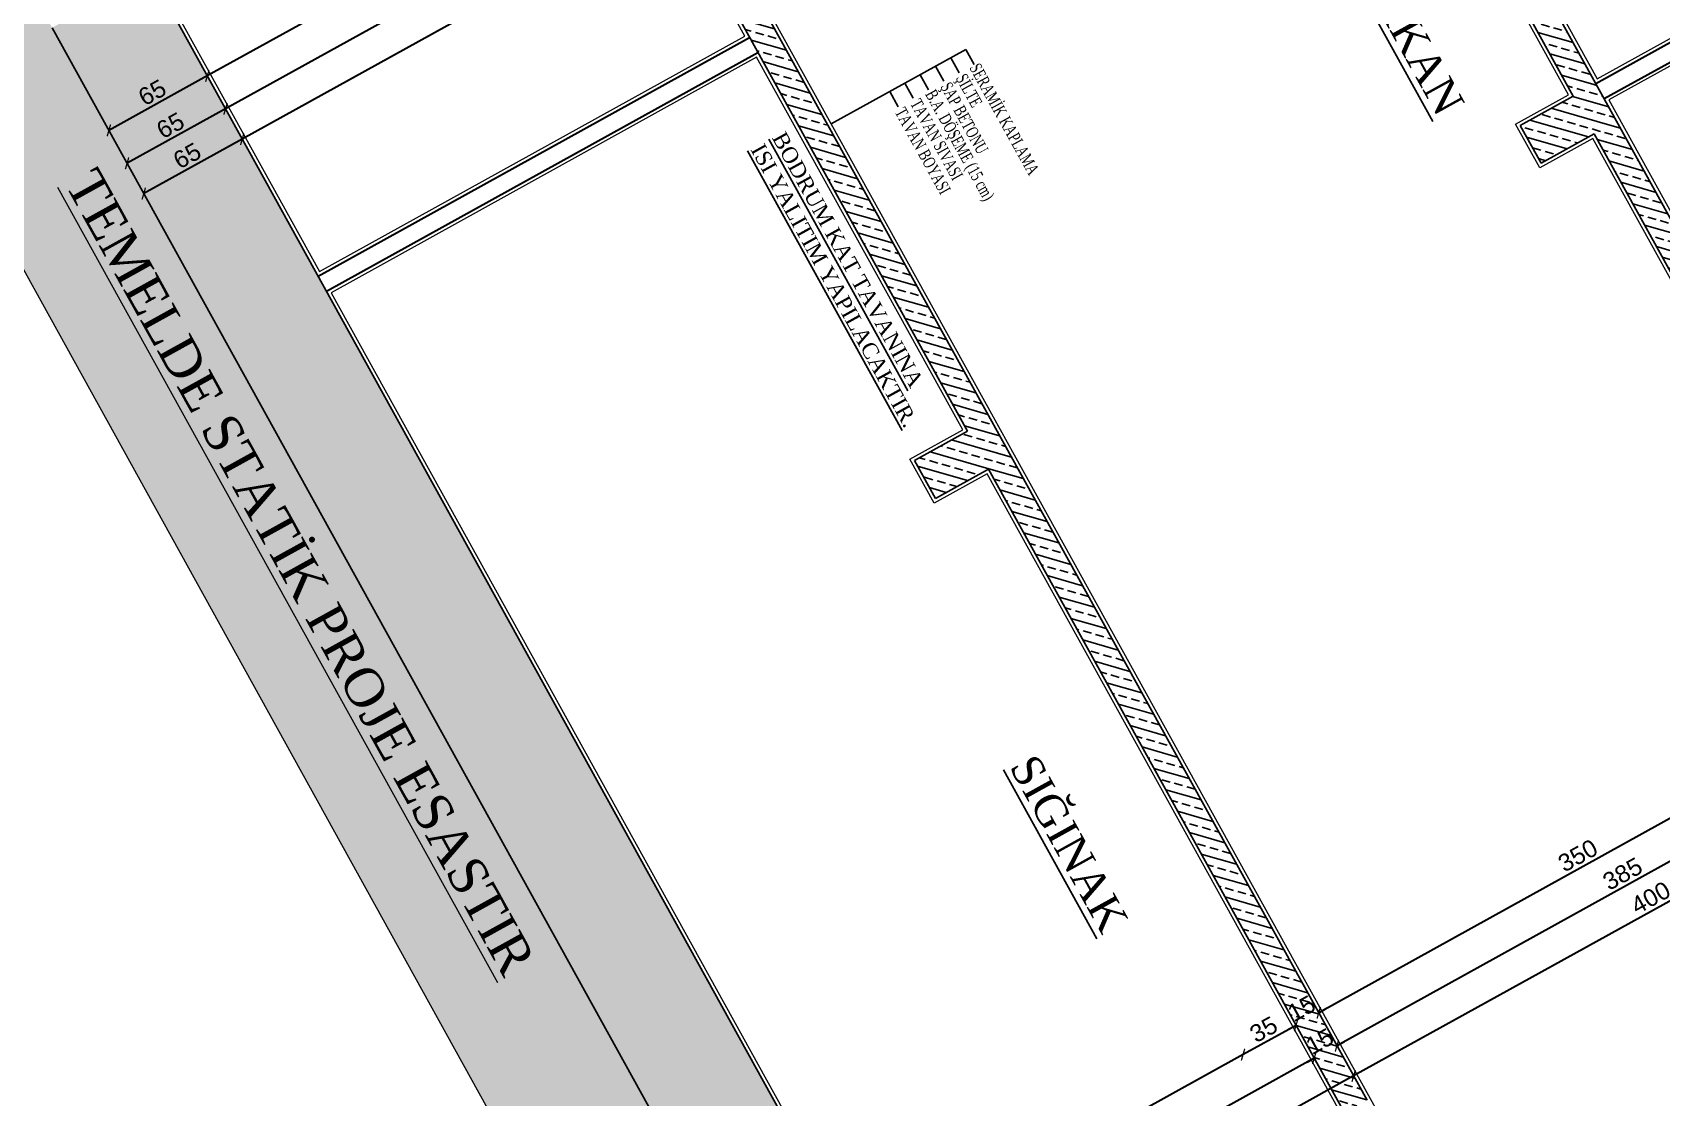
# Model space of a CAD drawing. Header units: millimetres. Extents: x 2232 to 85269, y -3593 to 5869.
# Drawn here: x 6430.3 to 6665.6, y 3336.9 to 3490.7 of the extents above; entities that cross this region are included whole.
import ezdxf

# ---------------------------------------------------------------- set-up
doc = ezdxf.new("R2010")
doc.units = ezdxf.units.MM
for name, color, linetype, lineweight in [('duvar', 232, 'Continuous', 30), ('Kiris', 7, 'Continuous', 30), ('sıva iç', 21, 'Continuous', 0), ('yazı', 11, 'Continuous', 20), ('ölçü iç', 170, 'Continuous', 9), ('ÖLÇÜ İÇ', 7, 'Continuous', 9)]:
    doc.layers.add(name, color=color, linetype=linetype, lineweight=lineweight)
for name, color, linetype in [('poz', 1, 'Continuous'), ('Standart', 7, 'Continuous'), ('Yazi', 7, 'Continuous')]:
    doc.layers.add(name, color=color, linetype=linetype)
doc.styles.get("Standard").update_dxf_attribs({"font": 'arial.ttf'})
doc.styles.add('Times roman', font='times.ttf')
doc.styles.add('UNIVCH', font='times.ttf', dxfattribs={"width": 0.7})
doc.dimstyles.new('zulay iç ölçü', dxfattribs={"dimtxt": 10, "dimasz": 5, "dimexe": 0.18, "dimexo": 0, "dimgap": 2, "dimtad": 3, "dimdec": 0, "dimzin": 0, "dimdsep": 46, "dimtxsty": 'Standard', "dimblk": 'ARCHTICK', "dimcen": 0.09, "dimse1": 1, "dimse2": 1, "dimadec": 0, "dimazin": 0, "dimtfac": 1, "dimtdec": 0, "dimtix": 1, "dimtofl": 0, "dimtmove": 0, "dimatfit": 3, "dimldrblk": 'ARCHTICK', "dimfxl": 1, "dimtolj": 1, "dimtzin": 0, "dimarcsym": 0})
pattern_1 = [(45, (0, 0), (-7.071068, 7.071068), []), (45, (7.071, 0), (-7.071068, 7.071068), [5, -2.5])]

# ---------------------------------------------------------------- blocks, each defined once
blk = doc.blocks.new('IDE1091Entity86')
at = {"layer": 'Standart', "linetype": 'Continuous', "lineweight": -3}
h = blk.add_hatch(dxfattribs=at)
h.set_pattern_fill('ANSI33', color=171, scale=40, style=0)
h.set_pattern_definition(pattern_1)
h.paths.add_polyline_path([(4180, 35), (3755, 35), (3755, 50), (4180, 50)])
blk = doc.blocks.new('IDE1091Entity87')
at = {"layer": 'Standart', "linetype": 'Continuous', "lineweight": -3}
h = blk.add_hatch(dxfattribs=at)
h.set_pattern_fill('ANSI33', color=171, scale=40, style=0)
h.set_pattern_definition(pattern_1)
h.paths.add_polyline_path([(3730, 35), (3295, 35), (3295, 50), (3730, 50)])
blk = doc.blocks.new('IDE1091Entity90')
at = {"layer": 'Standart', "linetype": 'Continuous', "lineweight": -3}
h = blk.add_hatch(dxfattribs=at)
h.set_pattern_fill('ANSI33', color=171, scale=40, style=0)
h.set_pattern_definition(pattern_1)
h.paths.add_polyline_path([(3755, 0), (3730, 0), (3730, 50), (3755, 50)])
blk = doc.blocks.new('IDE1091Entity92')
at = {"layer": 'Standart', "linetype": 'Continuous', "lineweight": -3}
h = blk.add_hatch(dxfattribs=at)
h.set_pattern_fill('ANSI33', color=171, scale=40, style=0)
h.set_pattern_definition(pattern_1)
h.paths.add_polyline_path([(4780, -315), (3270, -315), (3270, -250), (4780, -250)])
blk = doc.blocks.new('IDE1091Entity222')
at = {"layer": 'Standart', "color": 159, "linetype": 'Continuous', "lineweight": -3}
blk.add_lwpolyline([(4180, 35), (3755, 35)], dxfattribs=at)
blk = doc.blocks.new('IDE1091Entity223')
at = {"layer": 'Standart', "color": 159, "linetype": 'Continuous', "lineweight": -3}
blk.add_lwpolyline([(3755, 50), (4180, 50)], dxfattribs=at)
blk = doc.blocks.new('IDE1091Entity225')
at = {"layer": 'Standart', "color": 159, "linetype": 'Continuous', "lineweight": -3}
blk.add_lwpolyline([(3730, 35), (3295, 35)], dxfattribs=at)
blk = doc.blocks.new('IDE1091Entity226')
at = {"layer": 'Standart', "color": 159, "linetype": 'Continuous', "lineweight": -3}
blk.add_lwpolyline([(3295, 50), (3730, 50)], dxfattribs=at)
blk = doc.blocks.new('IDE1091Entity227')
at = {"layer": 'Standart', "color": 159, "linetype": 'Continuous', "lineweight": -3}
blk.add_lwpolyline([(3730, 50), (3755, 50)], dxfattribs=at)
blk = doc.blocks.new('IDE1091Entity233')
at = {"layer": 'Standart', "color": 159, "linetype": 'Continuous', "lineweight": -3}
blk.add_lwpolyline([(3730, 0), (3730, 35)], dxfattribs=at)
blk = doc.blocks.new('IDE1091Entity234')
at = {"layer": 'Standart', "color": 159, "linetype": 'Continuous', "lineweight": -3}
blk.add_lwpolyline([(3755, 0), (3730, 0)], dxfattribs=at)
blk = doc.blocks.new('IDE1091Entity246')
at = {"layer": 'Standart', "color": 159, "linetype": 'Continuous', "lineweight": -3}
blk.add_lwpolyline([(3755, 35), (3755, 0)], dxfattribs=at)
blk = doc.blocks.new('IDE1091Entity249')
at = {"layer": 'Standart', "color": 159, "linetype": 'Continuous', "lineweight": -3}
blk.add_lwpolyline([(4780, -315), (3270, -315)], dxfattribs=at)
blk = doc.blocks.new('IDE1091Entity356')
at = {"layer": 'Standart', "color": 159, "linetype": 'Continuous', "lineweight": -3}
blk.add_lwpolyline([(3295, -250), (3730, -250)], dxfattribs=at)
blk = doc.blocks.new('IDE1091Entity357')
at = {"layer": 'Standart', "color": 159, "linetype": 'Continuous', "lineweight": -3}
blk.add_lwpolyline([(3730, -250), (3755, -250)], dxfattribs=at)
blk = doc.blocks.new('IDE1091Entity358')
at = {"layer": 'Standart', "color": 159, "linetype": 'Continuous', "lineweight": -3}
blk.add_lwpolyline([(3755, -250), (4180, -250)], dxfattribs=at)
blk = doc.blocks.new('IDE1091Entity59')
at = {"layer": 'Standart', "linetype": 'Continuous', "lineweight": -3}
h = blk.add_hatch(dxfattribs=at)
h.set_pattern_fill('ANSI33', color=171, scale=40, style=0)
h.set_pattern_definition(pattern_1)
h.paths.add_polyline_path([(3730, 1335), (3295, 1335), (3295, 1350), (3730, 1350)])
blk = doc.blocks.new('IDE1091Entity61')
at = {"layer": 'Standart', "linetype": 'Continuous', "lineweight": -3}
h = blk.add_hatch(dxfattribs=at)
h.set_pattern_fill('ANSI33', color=171, scale=40, style=0)
h.set_pattern_definition(pattern_1)
h.paths.add_polyline_path([(3755, 1300), (3730, 1300), (3730, 1350), (3755, 1350)])
blk = doc.blocks.new('IDE1091Entity62')
at = {"layer": 'Standart', "linetype": 'Continuous', "lineweight": -3}
h = blk.add_hatch(dxfattribs=at)
h.set_pattern_fill('ANSI33', color=171, scale=40, style=0)
h.set_pattern_definition(pattern_1)
h.paths.add_polyline_path([(4180, 1335), (3755, 1335), (3755, 1350), (4180, 1350)])
blk = doc.blocks.new('IDE1091Entity149')
at = {"layer": 'Standart', "color": 159, "linetype": 'Continuous', "lineweight": -3}
blk.add_lwpolyline([(3730, 1335), (3295, 1335)], dxfattribs=at)
blk = doc.blocks.new('IDE1091Entity152')
at = {"layer": 'Standart', "color": 159, "linetype": 'Continuous', "lineweight": -3}
blk.add_lwpolyline([(3730, 1300), (3730, 1335)], dxfattribs=at)
blk = doc.blocks.new('IDE1091Entity153')
at = {"layer": 'Standart', "color": 159, "linetype": 'Continuous', "lineweight": -3}
blk.add_lwpolyline([(3755, 1300), (3730, 1300)], dxfattribs=at)
blk = doc.blocks.new('IDE1091Entity154')
at = {"layer": 'Standart', "color": 159, "linetype": 'Continuous', "lineweight": -3}
blk.add_lwpolyline([(3755, 1335), (3755, 1300)], dxfattribs=at)
blk = doc.blocks.new('IDE1091Entity156')
at = {"layer": 'Standart', "color": 159, "linetype": 'Continuous', "lineweight": -3}
blk.add_lwpolyline([(4180, 1335), (3755, 1335)], dxfattribs=at)
blk = doc.blocks.new('tyutyu')
at = {"layer": 'Standart', "color": 159, "linetype": 'Continuous', "lineweight": -3}
blk.add_lwpolyline([(1030696.49, -397062.03), (1032156.49, -397062.03), (1032156.49, -397112.03)], dxfattribs=at)
at = {"layer": 'Standart'}
for name, p in [('IDE1091Entity59', (1027426.49, -398412.03)), ('IDE1091Entity61', (1027426.49, -398412.03)), ('IDE1091Entity62', (1027426.49, -398412.03)), ('IDE1091Entity149', (1027426.49, -398412.03)), ('IDE1091Entity152', (1027426.49, -398412.03)), ('IDE1091Entity154', (1027426.49, -398412.03)), ('IDE1091Entity156', (1027426.49, -398412.03)), ('IDE1091Entity153', (1027426.49, -398412.03)), ('IDE1091Entity87', (1027426.49, -397512.03)), ('IDE1091Entity226', (1027426.49, -397512.03)), ('IDE1091Entity90', (1027426.49, -397512.03)), ('IDE1091Entity227', (1027426.49, -397512.03)), ('IDE1091Entity86', (1027426.49, -397512.03)), ('IDE1091Entity223', (1027426.49, -397512.03)), ('IDE1091Entity225', (1027426.49, -397512.03)), ('IDE1091Entity233', (1027426.49, -397512.03)), ('IDE1091Entity222', (1027426.49, -397512.03)), ('IDE1091Entity246', (1027426.49, -397512.03)), ('IDE1091Entity234', (1027426.49, -397512.03)), ('IDE1091Entity92', (1027426.49, -397512.03)), ('IDE1091Entity356', (1027426.49, -397512.03)), ('IDE1091Entity357', (1027426.49, -397512.03)), ('IDE1091Entity358', (1027426.49, -397512.03)), ('IDE1091Entity249', (1027426.49, -397512.03))]:
    blk.add_blockref(name, p, dxfattribs=at)
blk = doc.blocks.new('_ArchTick')
at = {"color": 0, "linetype": 'ByBlock', "const_width": 0.15}
blk.add_lwpolyline([(-0.5, -0.5), (0.5, 0.5)], dxfattribs=at)
blk = doc.blocks.new('*D2453')
at = {"layer": 'Defpoints', "color": 0, "transparency": 16777216}
for p in [(661246.19, -128078.54), (661246.19, -128143.54), (661246.19, -128143.54)]:
    blk.add_point(p, dxfattribs=at)
at = {"layer": 'ÖLÇÜ İÇ', "color": 0, "lineweight": -2, "transparency": 16777216}
blk.add_line((661246.19, -128078.54), (661246.19, -128143.54), dxfattribs=at)
at = {"layer": 'ÖLÇÜ İÇ', "color": 0, "lineweight": -2, "transparency": 16777216, "xscale": 5, "yscale": 5, "zscale": 5}
for p, rotation in [((661246.19, -128078.54), 90), ((661246.19, -128143.54), 270)]:
    blk.add_blockref('_ArchTick', p, dxfattribs=dict(at, rotation=rotation))
at = {"layer": 'ÖLÇÜ İÇ', "color": 0, "transparency": 16777216, "insert": (661239.19, -128111.04), "char_height": 10, "attachment_point": 5, "rotation": 90}
blk.add_mtext('\\A1;65', dxfattribs=at)
blk = doc.blocks.new('*D2466')
at = {"layer": 'Defpoints', "color": 0, "transparency": 16777216}
for p in [(661177.16, -127428.54), (661187, -127778.54), (661204.5, -127778.54)]:
    blk.add_point(p, dxfattribs=at)
at = {"layer": 'ÖLÇÜ İÇ', "color": 0, "lineweight": -2, "transparency": 16777216}
blk.add_line((661204.5, -127428.54), (661204.5, -127778.54), dxfattribs=at)
at = {"layer": 'ÖLÇÜ İÇ', "color": 0, "lineweight": -2, "transparency": 16777216, "xscale": 5, "yscale": 5, "zscale": 5}
for p, rotation in [((661204.5, -127428.54), 90), ((661204.5, -127778.54), 270)]:
    blk.add_blockref('_ArchTick', p, dxfattribs=dict(at, rotation=rotation))
at = {"layer": 'ÖLÇÜ İÇ', "color": 0, "transparency": 16777216, "insert": (661197.5, -127603.54), "char_height": 10, "attachment_point": 5, "rotation": 90}
blk.add_mtext('\\A1;350', dxfattribs=at)
blk = doc.blocks.new('*D2467')
at = {"layer": 'Defpoints', "color": 0, "transparency": 16777216}
for p in [(661246.19, -127378.54), (661246.19, -127778.54), (661246.19, -127778.54)]:
    blk.add_point(p, dxfattribs=at)
at = {"layer": 'ÖLÇÜ İÇ', "color": 0, "lineweight": -2, "transparency": 16777216}
blk.add_line((661246.19, -127378.54), (661246.19, -127778.54), dxfattribs=at)
at = {"layer": 'ÖLÇÜ İÇ', "color": 0, "lineweight": -2, "transparency": 16777216, "xscale": 5, "yscale": 5, "zscale": 5}
for p, rotation in [((661246.19, -127378.54), 90), ((661246.19, -127778.54), 270)]:
    blk.add_blockref('_ArchTick', p, dxfattribs=dict(at, rotation=rotation))
at = {"layer": 'ÖLÇÜ İÇ', "color": 0, "transparency": 16777216, "insert": (661239.19, -127578.54), "char_height": 10, "attachment_point": 5, "rotation": 90}
blk.add_mtext('\\A1;400', dxfattribs=at)
blk = doc.blocks.new('*D2469')
at = {"layer": 'Defpoints', "color": 0, "transparency": 16777216}
for p in [(661178.88, -127393.54), (661226.24, -127778.54), (661226.24, -127778.54)]:
    blk.add_point(p, dxfattribs=at)
at = {"layer": 'ÖLÇÜ İÇ', "color": 0, "lineweight": -2, "transparency": 16777216}
blk.add_line((661226.24, -127393.54), (661226.24, -127778.54), dxfattribs=at)
at = {"layer": 'ÖLÇÜ İÇ', "color": 0, "lineweight": -2, "transparency": 16777216, "xscale": 5, "yscale": 5, "zscale": 5}
for p, rotation in [((661226.24, -127393.54), 90), ((661226.24, -127778.54), 270)]:
    blk.add_blockref('_ArchTick', p, dxfattribs=dict(at, rotation=rotation))
at = {"layer": 'ÖLÇÜ İÇ', "color": 0, "transparency": 16777216, "insert": (661219.24, -127586.04), "char_height": 10, "attachment_point": 5, "rotation": 90}
blk.add_mtext('\\A1;385', dxfattribs=at)
blk = doc.blocks.new('*D2470')
at = {"layer": 'Defpoints', "color": 0, "transparency": 16777216}
for p in [(661197.5, -127778.54), (661197.5, -127793.54), (661204.5, -127793.54)]:
    blk.add_point(p, dxfattribs=at)
at = {"layer": 'ÖLÇÜ İÇ', "color": 0, "lineweight": -2, "transparency": 16777216}
for p, q in [((661204.5, -127778.54), (661204.5, -127773.54)), ((661204.5, -127793.54), (661204.5, -127798.54))]:
    blk.add_line(p, q, dxfattribs=at)
at = {"layer": 'ÖLÇÜ İÇ', "color": 0, "lineweight": -2, "transparency": 16777216, "xscale": 5, "yscale": 5, "zscale": 5}
for p, rotation in [((661204.5, -127778.54), 270), ((661204.5, -127793.54), 90)]:
    blk.add_blockref('_ArchTick', p, dxfattribs=dict(at, rotation=rotation))
at = {"layer": 'ÖLÇÜ İÇ', "color": 0, "transparency": 16777216, "insert": (661197.5, -127786.04), "char_height": 10, "attachment_point": 5, "rotation": 90}
blk.add_mtext('\\A1;15', dxfattribs=at)
blk = doc.blocks.new('*D2477')
at = {"layer": 'Defpoints', "color": 0, "transparency": 16777216}
for p in [(661204.5, -128078.54), (661204.5, -128143.54), (661204.5, -128143.54)]:
    blk.add_point(p, dxfattribs=at)
at = {"layer": 'ÖLÇÜ İÇ', "color": 0, "lineweight": -2, "transparency": 16777216}
blk.add_line((661204.5, -128078.54), (661204.5, -128143.54), dxfattribs=at)
at = {"layer": 'ÖLÇÜ İÇ', "color": 0, "lineweight": -2, "transparency": 16777216, "xscale": 5, "yscale": 5, "zscale": 5}
for p, rotation in [((661204.5, -128078.54), 90), ((661204.5, -128143.54), 270)]:
    blk.add_blockref('_ArchTick', p, dxfattribs=dict(at, rotation=rotation))
at = {"layer": 'ÖLÇÜ İÇ', "color": 0, "transparency": 16777216, "insert": (661197.5, -128111.04), "char_height": 10, "attachment_point": 5, "rotation": 90}
blk.add_mtext('\\A1;65', dxfattribs=at)
blk = doc.blocks.new('*D2471')
at = {"layer": 'Defpoints', "color": 0, "transparency": 16777216}
for p in [(661197.5, -127793.54), (661177.16, -127828.54), (661204.5, -127828.54)]:
    blk.add_point(p, dxfattribs=at)
at = {"layer": 'ÖLÇÜ İÇ', "color": 0, "lineweight": -2, "transparency": 16777216}
blk.add_line((661204.5, -127793.54), (661204.5, -127828.54), dxfattribs=at)
at = {"layer": 'ÖLÇÜ İÇ', "color": 0, "lineweight": -2, "transparency": 16777216, "xscale": 5, "yscale": 5, "zscale": 5}
for p, rotation in [((661204.5, -127793.54), 90), ((661204.5, -127828.54), 270)]:
    blk.add_blockref('_ArchTick', p, dxfattribs=dict(at, rotation=rotation))
at = {"layer": 'ÖLÇÜ İÇ', "color": 0, "transparency": 16777216, "insert": (661197.5, -127811.04), "char_height": 10, "attachment_point": 5, "rotation": 90}
blk.add_mtext('\\A1;35', dxfattribs=at)
blk = doc.blocks.new('*D2472')
at = {"layer": 'Defpoints', "color": 0, "transparency": 16777216}
for p in [(661177.16, -127828.54), (661187, -128078.54), (661204.5, -128078.54)]:
    blk.add_point(p, dxfattribs=at)
at = {"layer": 'ÖLÇÜ İÇ', "color": 0, "lineweight": -2, "transparency": 16777216}
blk.add_line((661204.5, -127828.54), (661204.5, -128078.54), dxfattribs=at)
at = {"layer": 'ÖLÇÜ İÇ', "color": 0, "lineweight": -2, "transparency": 16777216, "xscale": 5, "yscale": 5, "zscale": 5}
for p, rotation in [((661204.5, -127828.54), 90), ((661204.5, -128078.54), 270)]:
    blk.add_blockref('_ArchTick', p, dxfattribs=dict(at, rotation=rotation))
at = {"layer": 'ÖLÇÜ İÇ', "color": 0, "transparency": 16777216, "insert": (661197.5, -127953.54), "char_height": 10, "attachment_point": 5, "rotation": 90}
blk.add_mtext('\\A1;250', dxfattribs=at)
blk = doc.blocks.new('*D2473')
at = {"layer": 'Defpoints', "color": 0, "transparency": 16777216}
for p in [(661246.19, -127778.54), (661246.19, -128078.54), (661246.19, -128078.54)]:
    blk.add_point(p, dxfattribs=at)
at = {"layer": 'ÖLÇÜ İÇ', "color": 0, "lineweight": -2, "transparency": 16777216}
blk.add_line((661246.19, -127778.54), (661246.19, -128078.54), dxfattribs=at)
at = {"layer": 'ÖLÇÜ İÇ', "color": 0, "lineweight": -2, "transparency": 16777216, "xscale": 5, "yscale": 5, "zscale": 5}
for p, rotation in [((661246.19, -127778.54), 90), ((661246.19, -128078.54), 270)]:
    blk.add_blockref('_ArchTick', p, dxfattribs=dict(at, rotation=rotation))
at = {"layer": 'ÖLÇÜ İÇ', "color": 0, "transparency": 16777216, "insert": (661239.19, -127928.54), "char_height": 10, "attachment_point": 5, "rotation": 90}
blk.add_mtext('\\A1;300', dxfattribs=at)
blk = doc.blocks.new('*D2474')
at = {"layer": 'Defpoints', "color": 0, "transparency": 16777216}
for p in [(661220.99, -127778.54), (661178.88, -127793.54), (661226.24, -127793.54)]:
    blk.add_point(p, dxfattribs=at)
at = {"layer": 'ÖLÇÜ İÇ', "color": 0, "lineweight": -2, "transparency": 16777216}
for p, q in [((661226.24, -127778.54), (661226.24, -127773.54)), ((661226.24, -127793.54), (661226.24, -127798.54))]:
    blk.add_line(p, q, dxfattribs=at)
at = {"layer": 'ÖLÇÜ İÇ', "color": 0, "lineweight": -2, "transparency": 16777216, "xscale": 5, "yscale": 5, "zscale": 5}
for p, rotation in [((661226.24, -127778.54), 270), ((661226.24, -127793.54), 90)]:
    blk.add_blockref('_ArchTick', p, dxfattribs=dict(at, rotation=rotation))
at = {"layer": 'ÖLÇÜ İÇ', "color": 0, "transparency": 16777216, "insert": (661219.24, -127786.04), "char_height": 10, "attachment_point": 5, "rotation": 90}
blk.add_mtext('\\A1;15', dxfattribs=at)
blk = doc.blocks.new('*D2475')
at = {"layer": 'Defpoints', "color": 0, "transparency": 16777216}
for p in [(661178.88, -127793.54), (661226.24, -128078.54), (661226.24, -128078.54)]:
    blk.add_point(p, dxfattribs=at)
at = {"layer": 'ÖLÇÜ İÇ', "color": 0, "lineweight": -2, "transparency": 16777216}
blk.add_line((661226.24, -127793.54), (661226.24, -128078.54), dxfattribs=at)
at = {"layer": 'ÖLÇÜ İÇ', "color": 0, "lineweight": -2, "transparency": 16777216, "xscale": 5, "yscale": 5, "zscale": 5}
for p, rotation in [((661226.24, -127793.54), 90), ((661226.24, -128078.54), 270)]:
    blk.add_blockref('_ArchTick', p, dxfattribs=dict(at, rotation=rotation))
at = {"layer": 'ÖLÇÜ İÇ', "color": 0, "transparency": 16777216, "insert": (661219.24, -127936.04), "char_height": 10, "attachment_point": 5, "rotation": 90}
blk.add_mtext('\\A1;285', dxfattribs=at)
blk = doc.blocks.new('*D2476')
at = {"layer": 'Defpoints', "color": 0, "transparency": 16777216}
for p in [(661226.24, -128078.54), (661226.24, -128143.54), (661226.24, -128143.54)]:
    blk.add_point(p, dxfattribs=at)
at = {"layer": 'ÖLÇÜ İÇ', "color": 0, "lineweight": -2, "transparency": 16777216}
blk.add_line((661226.24, -128078.54), (661226.24, -128143.54), dxfattribs=at)
at = {"layer": 'ÖLÇÜ İÇ', "color": 0, "lineweight": -2, "transparency": 16777216, "xscale": 5, "yscale": 5, "zscale": 5}
for p, rotation in [((661226.24, -128078.54), 90), ((661226.24, -128143.54), 270)]:
    blk.add_blockref('_ArchTick', p, dxfattribs=dict(at, rotation=rotation))
at = {"layer": 'ÖLÇÜ İÇ', "color": 0, "transparency": 16777216, "insert": (661219.24, -128111.04), "char_height": 10, "attachment_point": 5, "rotation": 90}
blk.add_mtext('\\A1;65', dxfattribs=at)
blk = doc.blocks.new('DFGFDGHN')
at = {"layer": 'ÖLÇÜ İÇ'}
for base, p1, p2, picture, middle in [((661246.19, -127778.54), (661246.19, -127378.54), (661246.19, -127778.54), '*D2467', (661239.19, -127578.54)), ((661204.5, -127778.54), (661177.16, -127428.54), (661187, -127778.54), '*D2466', (661197.5, -127603.54)), ((661226.24, -127793.54), (661220.99, -127778.54), (661178.88, -127793.54), '*D2474', (661219.24, -127786.04)), ((661204.5, -127793.54), (661197.5, -127778.54), (661197.5, -127793.54), '*D2470', (661197.5, -127786.04)), ((661246.19, -128078.54), (661246.19, -127778.54), (661246.19, -128078.54), '*D2473', (661239.19, -127928.54)), ((661204.5, -127828.54), (661197.5, -127793.54), (661177.16, -127828.54), '*D2471', (661197.5, -127811.04)), ((661204.5, -128078.54), (661177.16, -127828.54), (661187, -128078.54), '*D2472', (661197.5, -127953.54)), ((661204.5, -128143.54), (661204.5, -128078.54), (661204.5, -128143.54), '*D2477', (661197.5, -128111.04)), ((661226.24, -128143.54), (661226.24, -128078.54), (661226.24, -128143.54), '*D2476', (661219.24, -128111.04)), ((661246.19, -128143.54), (661246.19, -128078.54), (661246.19, -128143.54), '*D2453', (661239.19, -128111.04))]:
    dim = blk.add_linear_dim(base=base, p1=p1, p2=p2, angle=90, dimstyle='zulay iç ölçü', dxfattribs=at)
    dim.commit()
    dim.dimension.update_dxf_attribs({"geometry": picture, "text_midpoint": middle})
for base, p1, p2, picture, middle in [((661226.24, -127778.54), (661178.88, -127393.54), (661226.24, -127778.54), '*D2469', (661219.24, -127586.04)), ((661226.24, -128078.54), (661178.88, -127793.54), (661226.24, -128078.54), '*D2475', (661219.24, -127936.04))]:
    dim = blk.add_linear_dim(base=base, p1=p1, p2=p2, angle=90, dimstyle='zulay iç ölçü', override={"dimtmove": 1}, dxfattribs=at)
    dim.commit()
    dim.dimension.update_dxf_attribs({"geometry": picture, "text_midpoint": middle})
blk = doc.blocks.new('TTRYRTY')
at = {"linetype": 'ByBlock', "ltscale": 50}
h = blk.add_hatch(dxfattribs=at)
h.set_pattern_fill('AR-CONC', color=252, scale=10, style=0)
h.set_pattern_definition([(50, (0, 0), (71.7260183, -6.2752135), [7.5, -82.5]), (355, (0, 0), (-13.8751334, 75.2192134), [6, -66]), (100.4514445, (5.98, -0.52), (57.8508847, 68.943999), [6.374019, -70.114211]), (46.1842, (0, 20), (106.724133, -16.551928), [11.25, -123.75]), (96.6356355, (8.89, 18.62), (93.4661946, 97.41186), [9.561034, -105.171376]), (351.184164, (0, 20), (93.4661945, 97.41186), [9, -99]), (21, (10, 15), (59.6907052, -40.261889), [7.5, -82.5]), (326, (10, 15), (24.331533, 72.5150045), [6, -66]), (71.451445, (14.974, 11.645), (84.0222377, 32.2531153), [6.374019, -70.114211]), (37.5, (0, 0), (1.21598553, 33.2893854), [0, -65.2, 0, -67, 0, -66.25]), (7.5, (0, 0), (26.3069537, 39.4411712), [0, -38.2, 0, -63.7, 0, -25.25]), (327.5, (-22.3, 0), (53.3822436, -2.2554872), [0, -25, 0, -78, 0, -103.5]), (317.5, (-32.3, 0), (58.318617, 10.0104982), [0, -32.5, 0, -51.8, 0, -73.5])])
h.paths.add_polyline_path([(1241684.91, -410783.05), (1241684.91, -410732.04), (1241660.57, -410732.04), (1241656.19, -410749.54), (1241631.19, -410749.54), (1241631.19, -410754.54), (1240121.19, -410754.54), (1240111.19, -410754.54), (1236801.19, -410754.54), (1236801.19, -410749.54), (1236776.19, -410749.54), (1236771.82, -410732.04), (1236749.62, -410732.04), (1236763.53, -410836.69), (1241679.63, -410836.69)])
h.paths.add_polyline_path([(1241721.65, -410409.54), (1241713.9, -410409.54), (1241581.19, -410409.54), (1241581.19, -410689.54), (1241583.19, -410689.54), (1241631.19, -410689.54), (1241671.19, -410689.54), (1241660.57, -410732.04), (1241684.91, -410732.04), (1241684.91, -410783.05)])
h.paths.add_polyline_path([(1236664.69, -410745.94), (1236918.14, -410745.94), (1236918.14, -410728.47), (1236664.69, -410728.47)], flags=9)
h.paths.add_polyline_path([(1241680.24, -410791.84), (1241784.16, -410791.84), (1241784.16, -410780.21), (1241680.24, -410780.21)], flags=9)
h.paths.add_polyline_path([(1241683.36, -410778.59), (1241781.53, -410778.59), (1241781.53, -410767.42), (1241683.36, -410767.42)], flags=9)
h.paths.add_polyline_path([(1236664.17, -410691.66), (1236897.68, -410691.66), (1236897.68, -410671.09), (1236664.17, -410671.09)], flags=9)
h.paths.add_polyline_path([(1236663.91, -410445.55), (1236880.95, -410445.55), (1236880.95, -410423.41), (1236663.91, -410423.41)], flags=9)
h.paths.add_polyline_path([(1236639.35, -410583.59), (1236934.28, -410583.59), (1236934.28, -410537.02), (1236639.35, -410537.02)], flags=9)
at = {"layer": 'duvar'}
for p, q in [((1240581.19, -409989.54), (1240581.19, -409739.54)), ((1240591.19, -409989.54), (1240591.19, -409739.54)), ((1240321.19, -410689.54), (1240321.19, -410404.54)), ((1240331.19, -410689.54), (1240331.19, -410404.54))]:
    blk.add_line(p, q, dxfattribs=at)
at = {"layer": 'poz'}
for p, q in [((1240387.77, -410298.54), (1240387.77, -410387.54)), ((1240387.77, -410298.54), (1240397.77, -410298.54)), ((1240387.77, -410308.54), (1240397.77, -410308.54)), ((1240387.77, -410318.54), (1240397.77, -410318.54)), ((1240387.77, -410328.85), (1240397.77, -410328.85)), ((1240387.77, -410338.85), (1240397.77, -410338.85)), ((1240387.77, -410348.85), (1240397.77, -410348.85))]:
    blk.add_line(p, q, dxfattribs=at)
at = {"layer": 'sıva iç'}
for points in [[(1240579.19, -409739.54), (1240579.19, -409706.54), (1240148.19, -409706.54), (1240148.19, -409741.54), (1240143.19, -409741.54), (1240143.19, -409987.54), (1240579.19, -409987.54)], [(1241029.19, -409739.54), (1241029.19, -409706.54), (1240608.19, -409706.54), (1240608.19, -409741.54), (1240593.19, -409741.54), (1240593.19, -409987.54), (1241029.19, -409987.54)], [(1241559.19, -410042.54), (1241559.19, -410041.54), (1241554.19, -410041.54), (1241554.19, -410006.54), (1241058.19, -410006.54), (1241058.19, -410041.54), (1241029.19, -410041.54), (1241029.19, -410006.54), (1240608.19, -410006.54), (1240608.19, -410041.54), (1240579.19, -410041.54), (1240579.19, -410006.54), (1240148.19, -410006.54), (1240148.19, -410041.54), (1240143.19, -410041.54), (1240143.19, -410387.54), (1240146.19, -410387.54), (1240581.19, -410387.54), (1240606.19, -410387.54), (1241031.19, -410387.54), (1241056.19, -410387.54), (1241556.19, -410387.54), (1241559.19, -410387.54), (1241559.19, -410386.54)], [(1240319.19, -410406.54), (1240148.19, -410406.54), (1240148.19, -410441.54), (1240143.19, -410441.54), (1240143.19, -410687.54), (1240146.19, -410687.54), (1240319.19, -410687.54)], [(1241554.19, -410406.54), (1241058.19, -410406.54), (1241058.19, -410441.54), (1241029.19, -410441.54), (1241029.19, -410406.54), (1240608.19, -410406.54), (1240608.19, -410441.54), (1240579.19, -410441.54), (1240579.19, -410406.54), (1240333.19, -410406.54), (1240333.19, -410687.54), (1240581.19, -410687.54), (1240606.19, -410687.54), (1241031.19, -410687.54), (1241056.19, -410687.54), (1241554.19, -410687.54)]]:
    blk.add_lwpolyline(points, close=True, dxfattribs=at)
blk.add_lwpolyline([(1236710.74, -410439.54), (1236763.53, -410836.69), (1241679.63, -410836.69), (1241721.65, -410409.54)], dxfattribs=at)
at = {"layer": 'Kiris'}
blk.add_blockref('tyutyu', (209424.7, -12927.52), dxfattribs=at)
at = {"layer": 'ölçü iç', "lineweight": 30}
for p in [(578984.48, -282611), (579768.97, -282611)]:
    blk.add_blockref('DFGFDGHN', p, dxfattribs=at)
at = {"layer": 'Yazi', "style": 'Times roman'}
for s, height, p in [('%%U3 NOLU DÜKKAN', 17.9915, (1240334.4, -410079.05)), ('%%UBODRUM KAT TAVANINA', 8.9957, (1240378.04, -410421.48)), ('%%UISI YALITIM YAPILACAKTIR.', 8.9957, (1240378.04, -410435.58)), ('%%USIĞINAK', 17.991, (1240762.37, -410477.44))]:
    blk.add_text(s, height=height, dxfattribs=at).set_placement(p)
at = {"layer": 'Yazi', "style": 'UNIVCH', "width": 0.7}
for s, height, p in [('SERAMİK KAPLAMA', 6.9984, (1240397.93, -410302.05)), ('ŞİLTE', 6.998, (1240399.36, -410311.87)), ('ŞAP BETONU', 6.998, (1240399.36, -410321.96)), ('B.A. DÖŞEME (15 cm)', 6.9984, (1240398.83, -410331.8)), ('TAVAN SIVASI', 6.9984, (1240399.36, -410342)), ('TAVAN BOYASI', 6.9984, (1240399.36, -410352.17))]:
    blk.add_text(s, height=height, dxfattribs=at).set_placement(p)
at = {"layer": 'yazı', "style": 'Times roman'}
blk.add_text('%%UTEMELDE STATİK PROJE ESASTIR', height=21.7671, dxfattribs=at).set_placement((1240203.35, -410791.95))
blk = doc.blocks.new('RRRR')
at = {"layer": 'sıva iç', "rotation": 298.9508757840127}
blk.add_blockref('TTRYRTY', (892692.82, 843877.26), dxfattribs=at)

msp = doc.modelspace()

# ---------------------------------------------------------------- block references
at = {"layer": 'ÖLÇÜ İÇ', "xscale": 0.25, "yscale": 0.25, "zscale": 0.25}
msp.add_blockref('RRRR', (-276957.06, 113516.85), dxfattribs=at)

doc.saveas('drawing.dxf')
